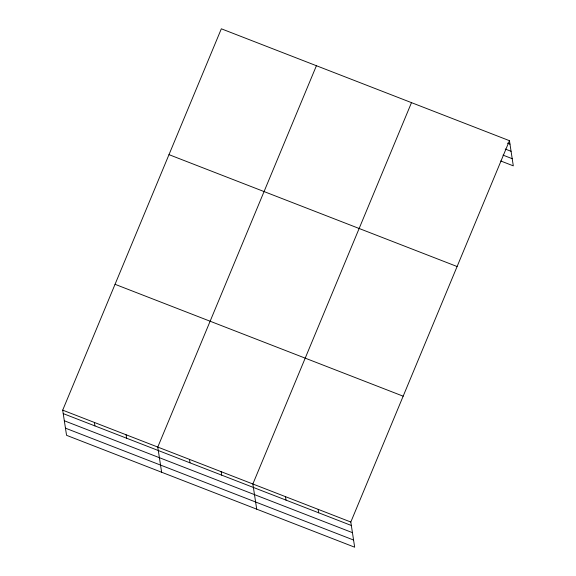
<?xml version="1.0" encoding="UTF-8"?>
<svg xmlns="http://www.w3.org/2000/svg" width="576" height="576" viewBox="0 0 576 576"><rect width="100%" height="100%" fill="white"/><g stroke="black" fill="none" stroke-linecap="round" stroke-linejoin="round"><path stroke-width="0.86" d="M509.45 140.681L350.813 522.029L354.665 547.2L66.55 435.319L62.698 410.148L221.335 28.8L509.45 140.681L513.302 165.852L500.746 160.978M316.411 65.722L157.774 447.07L161.626 472.241M411.494 102.643L252.857 483.991L256.709 509.162M507.47 143.165L509.983 144.137M505.217 149.026L511.078 151.301M502.999 155.11L512.208 158.688M168.984 154.642L457.106 266.53M115.049 284.306L403.164 396.187M62.698 410.148L350.813 522.029M63.223 413.604L351.346 525.485M64.318 420.768L352.44 532.649M65.448 428.155L353.57 540.036M318.161 509.35L318.694 512.806M285.509 496.67L286.034 500.126M221.162 471.686L221.688 475.142M189.468 459.374L189.994 462.83M126.079 434.765L126.612 438.221M94.385 422.453L94.918 425.909"/></g></svg>
